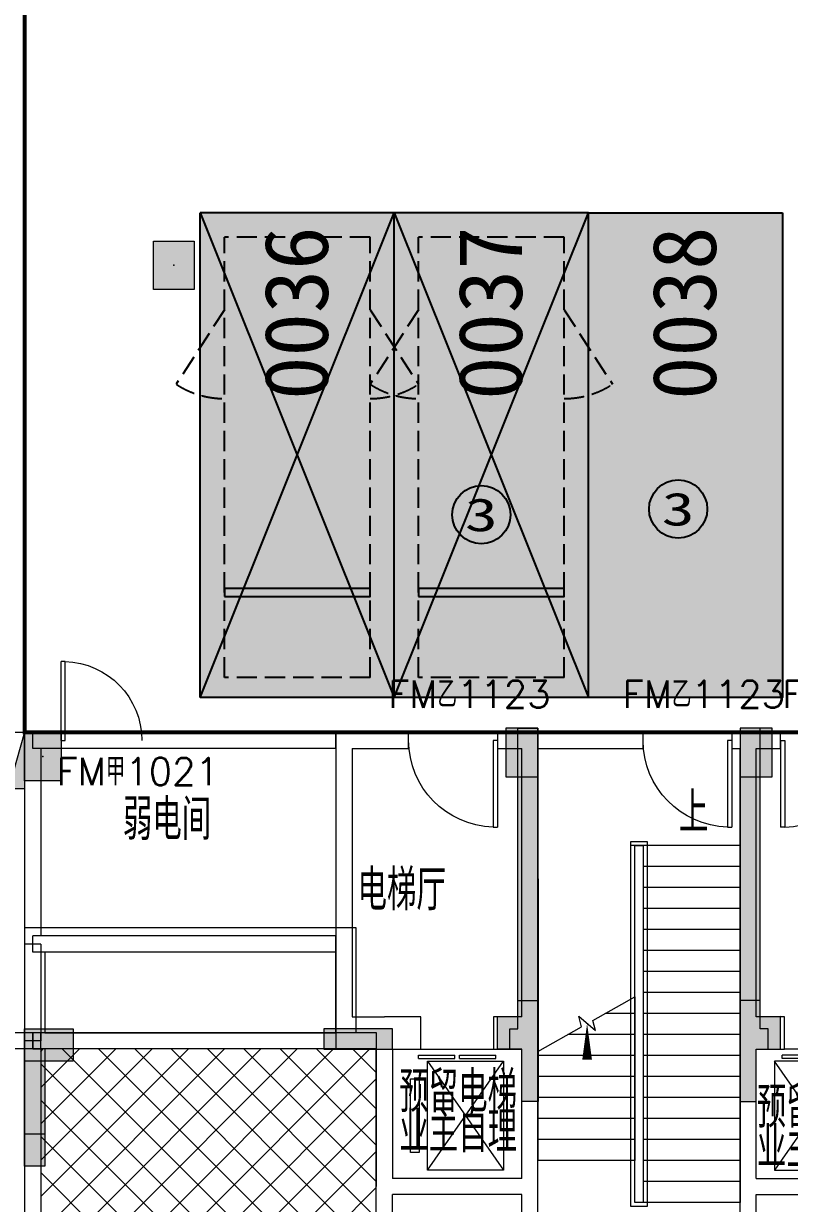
# Model space of a CAD drawing. Extents: x -264757 to 1033689, y 4049843 to 4347093.
# Drawn here: x -49302 to -39830, y 4284247 to 4298849 of the extents above; entities that cross this region are included whole.
import ezdxf
from ezdxf.enums import TextEntityAlignment as Align

# ---------------------------------------------------------------- set-up
doc = ezdxf.new("R2010")
doc.units = 0
doc.header["$LTSCALE"] = 1000
doc.header["$MEASUREMENT"] = 0
doc.linetypes.add('AX-01DK-PB01$1$A-001-车位参照B1$0$A-001-车位参照B1$0$A-001-车位参照B1$0$A-H4-001-基本图形$0$A-001-车位B1$0$DASH', pattern=[0.35, 0.25, -0.1])
doc.linetypes.add('DASH', pattern=[0.35, 0.25, -0.1])
for name, color, linetype in [('AX-01DK-PB01$0$A-2-Text', 8, 'Continuous'), ('不利因素3-紧邻房间出入口', 7, 'Continuous'), ('不可售车位', 255, 'Continuous'), ('大车位', 7, 'Continuous')]:
    doc.layers.add(name, color=color, linetype=linetype)
doc.layers.add('AX-01DK-PB01$0$AX-001DK-01-PB01-02$0$A-3-WinF(Text)', color=8, linetype='Continuous', plot=False)
doc.layers.add('无关图层', color=8, linetype='Continuous', lineweight=0)
doc.layers.add('车位归属楼栋范围线', color=7, linetype='Continuous', true_color=0x19e6c7)
doc.styles.add('AX-01DK-PB01$0$_TCH_DIM', font='SIMPLEX', dxfattribs={"bigfont": 'GBCBIG'})
doc.styles.add('AX-01DK-PB01$0$AX-001DK-01-PB01-02$0$_TCH_WINDOW', font='SIMPLEX', dxfattribs={"bigfont": 'GBCBIG'})
doc.styles.add('AX-01DK-PB01$0$Standard', font='gbenor.shx', dxfattribs={"bigfont": 'gbcbig.shx'})
doc.styles.add('AX-01DK-PB01$1$AX-001DK-01-PB01-02$0$Standard', font='gbenor.shx', dxfattribs={"bigfont": 'gbcbig.shx'})
doc.styles.add('AX-ACK-BIANH1$0$黑体', font='simhei.ttf')
doc.styles.add('SX-ACK-PB01-WNC-ALL$0$黑体', font='simhei.ttf')

# ---------------------------------------------------------------- blocks, each defined once
blk = doc.blocks.new('SX-ACK-PB01-WNC-ALL$0$20200722.21182536')
at = {"layer": '不利因素3-紧邻房间出入口', "true_color": 0xe4d218}
h = blk.add_hatch(color=52, dxfattribs=at)
h.dxf.hatch_style = 1
edge = h.paths.add_edge_path()
edge.add_arc((360, 360), 360, 0, 360)
at = {"layer": '不利因素3-紧邻房间出入口'}
blk.add_circle((360, 360), 360, dxfattribs=at)
at = {"layer": '不利因素3-紧邻房间出入口', "style": 'SX-ACK-PB01-WNC-ALL$0$黑体', "width": 1.390625}
blk.add_text('3', height=407, dxfattribs=at).set_placement((156, 156), (564, 156), align=Align.FIT)
blk = doc.blocks.new('sadfsadfasf')
at = {"layer": '不可售车位', "true_color": 0x757b8a}
h = blk.add_hatch(color=8, dxfattribs=at)
h.dxf.hatch_style = 1
h.paths.add_polyline_path([(2400, 6000), (2400, 0), (0, 0), (0, 6000)])
at = {"layer": '不可售车位', "color": 8, "true_color": 0x757b8a}
blk.add_lwpolyline([(2400, 6000), (2400, 0), (0, 0), (0, 6000)], close=True, dxfattribs=at)
blk = doc.blocks.new('AX-01DK-PB01$0$$DorLib2D$00000001')
at = {"layer": '无关图层'}
for p, q in [((0.45, 0.975), (0.5, 0.975)), ((0.45, 0), (0.45, 0.975)), ((0.5, 0), (0.5, 0.975)), ((0.5, 0), (0.45, 0))]:
    blk.add_line(p, q, dxfattribs=at)
at = {"layer": '无关图层', "lineweight": 13}
blk.add_arc((0.475, 0), 0.975, 91.4693, 180, dxfattribs=at)
blk = doc.blocks.new('SX-CK-PB001-WNC$1$20211103.13313578')
at = {"layer": '无关图层'}
h = blk.add_hatch(color=256, dxfattribs=at)
h.dxf.hatch_style = 1
h.paths.add_polyline_path([(0, 600), (450, 600), (450, 0), (0, 0)])
blk.add_lwpolyline([(0, 600), (450, 600), (450, 0), (0, 0)], close=True, dxfattribs=at)
blk.add_point((225, 300), dxfattribs=at)
blk = doc.blocks.new('AX-01DK-PB01$0$AX-001DK-01-PP01$0$AX-001DK-01-PP01$0$$DORLIB2D$00000127')
at = {"layer": '无关图层'}
for points in [[(-0.533, 0.795), (-0.533, 0.69)], [(-0.033, 0.795), (-0.533, 0.795)], [(-0.033, 0.69), (-0.533, 0.69)], [(-0.033, 0.795), (-0.033, 0.69)], [(0.533, 0.795), (0.033, 0.795)], [(0.033, 0.795), (0.033, 0.69)], [(0.533, 0.69), (0.033, 0.69)], [(0.533, 0.795), (0.533, 0.69)], [(0.5, 0.5), (-0.5, 0.5)]]:
    blk.add_lwpolyline(points, dxfattribs=at)
blk = doc.blocks.new('PX-03CK-XHS$1$$TWTSYS$00000508')
at = {"layer": '无关图层'}
for p, q in [((-0.5, 0.5), (0.324, 1.224)), ((-0.5, 0.5), (-0.5, -0.5)), ((-0.5, -0.5), (0.5, 0.5)), ((0.5, 0.5), (-0.5, 0.5)), ((0.5, -0.5), (0.5, 0.5)), ((-0.5, -0.5), (0.5, -0.5))]:
    blk.add_line(p, q, dxfattribs=at)
blk.add_solid([(0.5, -0.5), (0.5, 0.5), (-0.5, -0.5)], dxfattribs=at)

msp = doc.modelspace()

# ---------------------------------------------------------------- hatches: boundary and pattern name
at = {"layer": '大车位', "true_color": 0xe806f9}
h = msp.add_hatch(color=6, dxfattribs=at)
h.dxf.hatch_style = 1
h.paths.add_polyline_path([(-44716.6, 4296508), (-44716.6, 4290508), (-47116.6, 4290508), (-47116.6, 4296508)])
h = msp.add_hatch(color=6, dxfattribs=at)
h.dxf.hatch_style = 1
h.paths.add_polyline_path([(-42316.6, 4296508), (-42316.6, 4290508), (-44716.6, 4290508), (-44716.6, 4296508)])
at = {"layer": '无关图层'}
h = msp.add_hatch(color=256, dxfattribs=at)
h.dxf.hatch_style = 1
h.paths.add_polyline_path([(-47694.6, 4296158), (-47194.6, 4296158), (-47194.6, 4295558), (-47694.6, 4295558)])
for points in [[(-42940.3, 4290127.9), (-43339.3, 4290127.9), (-43339.3, 4289527.9), (-42940.3, 4289527.9)], [(-40040.7, 4290127.2), (-40439.7, 4290127.2), (-40439.7, 4289527.2), (-40040.7, 4289527.2)], [(-43439.8, 4286558.4), (-43190.7, 4286557), (-43190.7, 4286758.4), (-42939.8, 4286758.4), (-42939.8, 4285508), (-43140.5, 4285508), (-43140.5, 4286157.9), (-43439.8, 4286158.4)], [(-39941.4, 4286558.4), (-40190.5, 4286557), (-40190.5, 4286758.4), (-40441.4, 4286758.4), (-40441.4, 4285508), (-40240.7, 4285508), (-40240.7, 4286157.9), (-39941.4, 4286158.4)], [(-49289.8, 4286408), (-48689.8, 4286408), (-48689.8, 4286008), (-49289.8, 4286008)], [(-44739.4, 4286157.9), (-44739.4, 4286407.9), (-45589.4, 4286407.9), (-45589.4, 4286157.9)], [(-49039.1, 4285108), (-49039.4, 4284708), (-49290, 4284708), (-49289.6, 4285108)]]:
    msp.add_hatch(color=256, dxfattribs=at).paths.add_polyline_path(points)
h = msp.add_hatch(color=256, dxfattribs=at)
h.dxf.hatch_style = 1
h.paths.add_polyline_path([(-43289.1, 4286157.9), (-43289.1, 4286407.9), (-43190, 4286407.9), (-43190, 4290127.9), (-42940, 4290127.9), (-42939.1, 4286407.9), (-42939.1, 4285507.9), (-43139.1, 4285507.9), (-43139.1, 4286157.9)])
h = msp.add_hatch(color=256, dxfattribs=at)
h.dxf.hatch_style = 1
h.paths.add_polyline_path([(-40090.2, 4286157.9), (-40090.2, 4286407.9), (-40189.3, 4286407.9), (-40189.3, 4290127.9), (-40439.3, 4290127.9), (-40440.2, 4286407.9), (-40440.2, 4285507.9), (-40240.2, 4285507.9), (-40240.2, 4286157.9)])
h = msp.add_hatch(color=256, dxfattribs=at)
h.dxf.hatch_style = 1
h.paths.add_polyline_path([(-48689.8, 4286408), (-48689.8, 4286158), (-49039.8, 4286158), (-49039.8, 4284708), (-49289.8, 4284708), (-49289.8, 4286408)])

# ---------------------------------------------------------------- linework, layer by layer
at = {"layer": '大车位', "color": 83}
for p, q in [((-47116.6, 4290508, 0), (-47116.6, 4296508, 0)), ((-44716.6, 4296508, 0), (-47116.6, 4296508, 0)), ((-44716.6, 4290508, 0), (-44716.6, 4296508, 0)), ((-44716.6, 4290508, 0), (-44716.6, 4296508, 0)), ((-42316.6, 4296508, 0), (-44716.6, 4296508, 0)), ((-42316.6, 4290508, 0), (-42316.6, 4296508, 0)), ((-44716.6, 4290508, 0), (-47116.6, 4290508, 0)), ((-42316.6, 4290508, 0), (-44716.6, 4290508, 0))]:
    msp.add_line(p, q, dxfattribs=at)
at = {"layer": '大车位', "color": 8, "linetype": 'AX-01DK-PB01$1$A-001-车位参照B1$0$A-001-车位参照B1$0$A-001-车位参照B1$0$A-H4-001-基本图形$0$A-001-车位B1$0$DASH'}
for p, q in [((-45016.6, 4296208, 0), (-46816.6, 4296208, 0)), ((-46816.6, 4290758, 0), (-46816.6, 4296208, 0)), ((-45016.6, 4290758, 0), (-45016.6, 4296208, 0)), ((-42616.6, 4296208, 0), (-44416.6, 4296208, 0)), ((-44416.6, 4290758, 0), (-44416.6, 4296208, 0)), ((-42616.6, 4290758, 0), (-42616.6, 4296208, 0)), ((-45016.6, 4290758, 0), (-46816.6, 4290758, 0)), ((-42616.6, 4290758, 0), (-44416.6, 4290758, 0))]:
    msp.add_line(p, q, dxfattribs=at)
at = {"layer": '大车位', "color": 83, "elevation": 0}
for points in [[(-47116.6, 4296508), (-44716.6, 4290508)], [(-47116.6, 4290508), (-44716.6, 4296508)], [(-44716.6, 4296508), (-42316.6, 4290508)], [(-44716.6, 4290508), (-42316.6, 4296508)]]:
    msp.add_lwpolyline(points, dxfattribs=at)
at = {"layer": '大车位', "linetype": 'AX-01DK-PB01$1$A-001-车位参照B1$0$A-001-车位参照B1$0$A-001-车位参照B1$0$A-H4-001-基本图形$0$A-001-车位B1$0$DASH', "elevation": 0}
for points in [[(-46816.6, 4295308), (-47416.6, 4294386.1)], [(-45016.6, 4295308), (-44416.6, 4294386.1)], [(-44416.6, 4295308), (-45016.6, 4294386.1)], [(-42616.6, 4295308), (-42016.6, 4294386.1)]]:
    msp.add_lwpolyline(points, dxfattribs=at)
at = {"layer": '大车位', "elevation": 0}
for points in [[(-46816.6, 4291758), (-45016.6, 4291758), (-45016.6, 4291858), (-46816.6, 4291858)], [(-44416.6, 4291758), (-42616.6, 4291758), (-42616.6, 4291858), (-44416.6, 4291858)]]:
    msp.add_lwpolyline(points, close=True, dxfattribs=at)
at = {"layer": '大车位', "linetype": 'AX-01DK-PB01$1$A-001-车位参照B1$0$A-001-车位参照B1$0$A-001-车位参照B1$0$A-H4-001-基本图形$0$A-001-车位B1$0$DASH'}
for centre, start, end in [((-46816.6, 4295308, 0), 236.94427, 270), ((-45016.6, 4295308, 0), 270, 303.05573), ((-44416.6, 4295308, 0), 236.94427, 270), ((-42616.6, 4295308, 0), 270, 303.05573)]:
    msp.add_arc(centre, 1100, start, end, dxfattribs=at)
at = {"layer": '无关图层'}
for p, q in [((-49289.6, 4290078), (-49289.6, 4287456.9)), ((-45439.6, 4290078), (-49189.6, 4290078)), ((-49189.6, 4289878), (-49189.6, 4290078)), ((-47839.6, 4290078), (-48839.6, 4290078)), ((-45439.6, 4289878), (-45439.6, 4290078)), ((-45439.6, 4290077), (-45439.6, 4286157)), ((-44539.6, 4290077), (-45439.6, 4290077)), ((-44539.6, 4289877), (-44539.6, 4290077)), ((-43039.6, 4290077), (-43439.6, 4290077)), ((-43439.6, 4290077), (-43439.6, 4289877)), ((-41639.6, 4290077), (-43039.6, 4290077)), ((-41639.6, 4289877), (-41639.6, 4290077)), ((-40339.6, 4290077), (-40539.6, 4290077)), ((-40539.6, 4290077), (-40539.6, 4289877)), ((-39939.6, 4290077), (-40339.6, 4290077)), ((-39939.6, 4289877), (-39939.6, 4290077)), ((-45439.6, 4289878), (-49189.6, 4289878)), ((-49089.6, 4289878), (-49089.6, 4287556.9)), ((-47839.6, 4289878), (-48839.6, 4289878)), ((-45239.6, 4289877), (-45239.6, 4286557)), ((-45239.6, 4289877), (-44539.6, 4289877)), ((-43439.6, 4289877), (-43139.6, 4289877)), ((-43139.6, 4286557), (-43139.6, 4289877)), ((-42939.6, 4289877), (-41639.6, 4289877)), ((-42939.6, 4286257), (-42939.6, 4289877)), ((-40539.6, 4289877), (-40439.6, 4289877)), ((-40439.6, 4286257), (-40439.6, 4289877)), ((-40239.6, 4289877), (-39939.6, 4289877)), ((-40239.6, 4286557), (-40239.6, 4289877)), ((-41639.6, 4288677), (-41639.6, 4284257)), ((-41639.6, 4288677), (-41639.6, 4284257)), ((-40439.6, 4288677), (-41639.6, 4288677)), ((-40439.6, 4288677), (-40439.6, 4284257)), ((-40439.6, 4288417), (-41639.6, 4288417)), ((-40439.6, 4288157), (-41639.6, 4288157)), ((-40439.6, 4287897), (-41639.6, 4287897)), ((-40439.6, 4287637), (-41639.6, 4287637)), ((-49289.6, 4287456.9), (-49289.6, 4286260.3)), ((-49089.6, 4287456.9), (-49289.6, 4287456.9)), ((-45440.3, 4287556.9), (-49190.3, 4287556.9)), ((-49190.3, 4287356.9), (-49190.3, 4287556.9)), ((-49089.6, 4287456.9), (-49089.6, 4286260.3)), ((-45440.3, 4287356.9), (-45440.3, 4287556.9)), ((-45440.3, 4287356.9), (-49190.3, 4287356.9)), ((-40439.6, 4287377), (-41639.6, 4287377)), ((-40439.6, 4287117), (-41639.6, 4287117)), ((-41639.6, 4286967), (-41639.6, 4284257)), ((-42261.3, 4286511.1), (-41739.6, 4286805)), ((-41739.6, 4286805), (-41739.6, 4284777)), ((-40439.6, 4286857), (-41639.6, 4286857)), ((-41739.6, 4286597), (-42108.8, 4286597)), ((-40439.6, 4286597), (-41639.6, 4286597)), ((-45239.6, 4286557), (-44839.6, 4286557)), ((-44389.6, 4286557), (-44839.6, 4286557)), ((-44389.6, 4286157), (-44389.6, 4286557)), ((-43139.6, 4286557), (-43489.6, 4286557)), ((-43489.6, 4286557), (-43489.6, 4286157)), ((-42939.6, 4286129), (-42400.5, 4286432.7)), ((-42400.5, 4286432.7), (-42434, 4286563.4)), ((-42434, 4286563.4), (-42229.8, 4286388.4)), ((-42229.8, 4286388.4), (-42261.3, 4286511.1)), ((-39889.6, 4286557), (-40239.6, 4286557)), ((-39889.6, 4286157), (-39889.6, 4286557)), ((-49289.6, 4286358), (-50289.6, 4286358)), ((-49289.6, 4286358), (-49289.6, 4278901.7)), ((-49289.6, 4286158), (-49289.6, 4286358)), ((-49189.6, 4286358), (-49289.6, 4286358)), ((-49189.6, 4286358), (-49289.6, 4286358)), ((-49289.6, 4286158), (-49289.6, 4286358)), ((-49289.6, 4286158), (-49289.6, 4286358)), ((-49189.6, 4286358), (-49189.6, 4286158)), ((-49189.6, 4286158), (-49189.6, 4286358)), ((-49089.7, 4286358), (-49189.6, 4286358)), ((-49189.6, 4286158), (-49189.6, 4286358)), ((-49089.6, 4286360.3), (-49089.7, 4286360.3)), ((-44939.2, 4286358), (-49089.7, 4286358)), ((-49089.7, 4286158), (-49089.7, 4286358)), ((-49089.7, 4286158), (-49089.7, 4286358)), ((-44939.2, 4286158), (-44939.2, 4286358)), ((-41739.6, 4286337), (-42570.4, 4286337)), ((-40439.6, 4286337), (-41639.6, 4286337)), ((-49289.6, 4286158), (-50289.6, 4286158)), ((-49089.6, 4286260.3), (-49289.6, 4286260.3)), ((-49189.6, 4286158), (-49289.6, 4286158)), ((-49189.6, 4286158), (-49289.6, 4286158)), ((-49189.6, 4286160.3), (-49089.7, 4286160.3)), ((-49089.7, 4286158), (-49189.6, 4286158)), ((-49089.6, 4286158), (-49089.8, 4260928)), ((-44939.2, 4286158), (-49089.7, 4286158)), ((-49089.6, 4286158), (-49089.6, 4278701.7)), ((-49089.6, 4286129), (-49060.6, 4286158)), ((-49089.6, 4285680), (-48611.6, 4286158)), ((-49089.6, 4285231), (-48162.6, 4286158)), ((-49089.6, 4284782), (-47713.6, 4286158)), ((-49089.6, 4284333), (-47264.6, 4286158)), ((-49089.6, 4283884), (-46815.6, 4286158)), ((-49089.6, 4283434.9), (-46366.5, 4286158)), ((-49089.6, 4282985.9), (-45917.5, 4286158)), ((-49089.6, 4282536.9), (-45468.5, 4286158)), ((-49089.6, 4282087.9), (-45019.5, 4286158)), ((-44939.6, 4286158), (-49089.6, 4286158)), ((-44939.6, 4282273.5), (-48824.2, 4286158)), ((-44939.6, 4282722.5), (-48375.2, 4286158)), ((-44939.6, 4283171.5), (-47926.1, 4286158)), ((-44939.6, 4283620.5), (-47477.1, 4286158)), ((-44939.6, 4284069.5), (-47028.1, 4286158)), ((-44939.6, 4284518.5), (-46579.1, 4286158)), ((-44939.6, 4284967.5), (-46130.1, 4286158)), ((-44939.6, 4285416.5), (-45681.1, 4286158)), ((-45439.6, 4286157), (-44939.6, 4286157)), ((-44939.6, 4285865.6), (-45232.1, 4286158)), ((-44939.6, 4278108), (-44939.6, 4286158)), ((-44939.6, 4286157), (-44939.6, 4284457)), ((-44739.6, 4286157), (-44739.6, 4284557)), ((-44739.6, 4286157), (-44389.6, 4286157)), ((-43489.6, 4286157), (-43139.6, 4286157)), ((-43139.6, 4284557), (-43139.6, 4286157)), ((-42939.6, 4284457), (-42939.6, 4286257)), ((-40439.6, 4284457), (-40439.6, 4286257)), ((-40239.6, 4284557), (-40239.6, 4286157)), ((-40239.6, 4286157), (-39889.6, 4286157)), ((-42939.6, 4286129), (-42939.6, 4284777)), ((-41739.6, 4286077), (-42939.6, 4286077)), ((-40439.6, 4286077), (-41639.6, 4286077)), ((-41639.6, 4285991.9), (-41639.6, 4284257)), ((-44939.6, 4281824.4), (-49089.6, 4285974.4)), ((-49089.6, 4281638.9), (-44939.6, 4285788.9)), ((-41739.6, 4285817), (-42939.6, 4285817)), ((-40439.6, 4285817), (-41639.6, 4285817)), ((-41739.6, 4285557), (-42939.6, 4285557)), ((-40439.6, 4285557), (-41639.6, 4285557)), ((-44939.6, 4281375.4), (-49089.6, 4285525.4)), ((-49089.6, 4281189.9), (-44939.6, 4285339.9)), ((-41739.6, 4285297), (-42939.6, 4285297)), ((-40439.6, 4285297), (-41639.6, 4285297)), ((-44939.6, 4280926.4), (-49089.6, 4285076.4)), ((-41739.6, 4285037), (-42939.6, 4285037)), ((-40439.6, 4285037), (-41639.6, 4285037)), ((-49089.6, 4280740.8), (-44939.6, 4284890.9)), ((-41739.6, 4284777), (-42939.6, 4284777)), ((-40439.6, 4284777), (-41639.6, 4284777)), ((-44939.6, 4280477.4), (-49089.6, 4284627.4)), ((-43139.6, 4284557), (-44739.6, 4284557)), ((-40239.6, 4284557), (-38639.2, 4284557)), ((-49089.6, 4280291.8), (-44939.6, 4284441.9)), ((-44939.6, 4282507), (-44939.6, 4284457)), ((-42939.6, 4282607), (-42939.6, 4284457)), ((-40439.6, 4284517), (-41639.6, 4284517)), ((-40439.6, 4282607), (-40439.6, 4284457)), ((-43139.6, 4284357), (-44739.6, 4284357)), ((-44739.6, 4282607), (-44739.6, 4284357)), ((-43139.6, 4282607), (-43139.6, 4284357)), ((-40439.6, 4284257), (-41639.6, 4284257)), ((-40239.6, 4284357), (-38639.2, 4284357)), ((-40239.6, 4282607), (-40239.6, 4284357))]:
    msp.add_line(p, q, dxfattribs=at)
for points in [[(-47694.6, 4296158), (-47194.6, 4296158), (-47194.6, 4295558), (-47694.6, 4295558)], [(-42940.3, 4290127.9), (-43339.3, 4290127.9), (-43339.3, 4289527.9), (-42940.3, 4289527.9)], [(-43289.1, 4286157.9), (-43289.1, 4286407.9), (-43190, 4286407.9), (-43190, 4290127.9), (-42940, 4290127.9), (-42939.1, 4286407.9), (-42939.1, 4285507.9), (-43139.1, 4285507.9), (-43139.1, 4286157.9)], [(-40090.2, 4286157.9), (-40090.2, 4286407.9), (-40189.3, 4286407.9), (-40189.3, 4290127.9), (-40439.3, 4290127.9), (-40440.2, 4286407.9), (-40440.2, 4285507.9), (-40240.2, 4285507.9), (-40240.2, 4286157.9)], [(-40040.7, 4290127.2), (-40439.7, 4290127.2), (-40439.7, 4289527.2), (-40040.7, 4289527.2)], [(-41739.6, 4288677), (-41639.6, 4288677), (-41639.6, 4284257), (-41739.6, 4284257)], [(-45440.3, 4286356.9), (-45440.3, 4287356.9), (-49040, 4287356.9), (-49040, 4286356.9)], [(-43439.8, 4286558.4), (-43190.7, 4286557), (-43190.7, 4286758.4), (-42939.8, 4286758.4), (-42939.8, 4285508), (-43140.5, 4285508), (-43140.5, 4286157.9), (-43439.8, 4286158.4)], [(-39941.4, 4286558.4), (-40190.5, 4286557), (-40190.5, 4286758.4), (-40441.4, 4286758.4), (-40441.4, 4285508), (-40240.7, 4285508), (-40240.7, 4286157.9), (-39941.4, 4286158.4)], [(-48689.8, 4286408), (-48689.8, 4286158), (-49039.8, 4286158), (-49039.8, 4284708), (-49289.8, 4284708), (-49289.8, 4286408)], [(-49289.8, 4286408), (-48689.8, 4286408), (-48689.8, 4286008), (-49289.8, 4286008)], [(-44739.4, 4286157.9), (-44739.4, 4286407.9), (-45589.4, 4286407.9), (-45589.4, 4286157.9)], [(-44304.6, 4286007), (-43364.6, 4286007), (-43364.6, 4284657), (-44304.6, 4284657)], [(-39074.6, 4286007), (-40014.6, 4286007), (-40014.6, 4284657), (-39074.6, 4284657)], [(-44514.6, 4285787), (-44409.6, 4285787), (-44409.6, 4284877), (-44514.6, 4284877)], [(-49039.1, 4285108), (-49039.4, 4284708), (-49290, 4284708), (-49289.6, 4285108)]]:
    msp.add_lwpolyline(points, close=True, dxfattribs=at)
msp.add_lwpolyline([(-41039.6, 4288677, 0, 0, 0), (-41030.3, 4283824.8, 0, 0, 0), (-42331.9, 4283824.8, 0, 0, 0), (-42331.9, 4286475.9, 0, 120, 0), (-42331.9, 4286025.9, 0, 0, 0)], format="xyseb", dxfattribs=at)
for points in [[(-41789.6, 4288727), (-41589.6, 4288727), (-41589.6, 4284207), (-41789.6, 4284207), (-41789.6, 4288727)], [(-41589.6, 4288677), (-41789.6, 4288677)], [(-45189.9, 4286356.9), (-45190.3, 4287656.9), (-49290, 4287656.9), (-49290, 4286356.9)], [(-44304.6, 4284657), (-43364.6, 4286007)], [(-44304.6, 4286007), (-43364.6, 4284657)], [(-39074.6, 4284657), (-40014.6, 4286007)], [(-39074.6, 4286007), (-40014.6, 4284657)], [(-41639.6, 4285953.7), (-41639.6, 4284257), (-41739.6, 4284257), (-41739.6, 4285953.7)]]:
    msp.add_lwpolyline(points, dxfattribs=at)
msp.add_point((-47444.6, 4295858), dxfattribs=at)
at = {"layer": '车位归属楼栋范围线', "linetype": 'DASH', "ltscale": 5, "const_width": 50}
msp.add_lwpolyline([(-21138.9, 4319329.1), (-30840.1, 4319332.6), (-30840.1, 4316863), (-36138.7, 4316863.6), (-36137.9, 4319332.6), (-45838.8, 4319326.8), (-45838.8, 4316856.5), (-48589, 4316863), (-48589, 4309268.3), (-51895.1, 4309268.3), (-51895.1, 4301825.7), (-49289.6, 4301825.7), (-49289.6, 4290078), (-37939.2, 4290078), (-37939.2, 4286158), (-34192.1, 4286158), (-34192.1, 4290261.3), (-18959.6, 4290261.3)], dxfattribs=at)

# ---------------------------------------------------------------- block references
at = {"layer": '不利因素3-紧邻房间出入口'}
for p in [(-41565.6, 4292480.8, 0), (-44000.4, 4292410.6, 0)]:
    msp.add_blockref('SX-ACK-PB01-WNC-ALL$0$20200722.21182536', p, dxfattribs=at)
at = {"layer": '不可售车位'}
msp.add_blockref('sadfsadfasf', (-42316.6, 4290508, 0), dxfattribs=at)
at = {"layer": '无关图层'}
for name, p, xscale, yscale, zscale, rotation in [('AX-01DK-PB01$0$$DorLib2D$00000001', (-48339.6, 4289978), 1000, -1000, 1000, 180), ('PX-03CK-XHS$1$$TWTSYS$00000508', (-49389.6, 4289728), -700, 200, 700, 90), ('AX-01DK-PB01$0$AX-001DK-01-PP01$0$AX-001DK-01-PP01$0$$DORLIB2D$00000127', (-43939.6, 4286357), -900, -400, 400, 359.999999999911), ('AX-01DK-PB01$0$AX-001DK-01-PP01$0$AX-001DK-01-PP01$0$$DORLIB2D$00000127', (-39439.6, 4286357), -900, 400, 400, 180)]:
    msp.add_blockref(name, p, dxfattribs=dict(at, xscale=xscale, yscale=yscale, zscale=zscale, rotation=rotation))
ref = msp.add_blockref('AX-01DK-PB01$0$$DorLib2D$00000001', (-43989.6, 4289977), dxfattribs=dict(at, xscale=1100, yscale=-1100, zscale=200, rotation=359.9999999999072))
ref.add_attrib('A', 'FM乙1123', (-44792.2, 4290381.9), dxfattribs={"layer": 'AX-01DK-PB01$0$AX-001DK-01-PB01-02$0$A-3-WinF(Text)', "height": 337.59, "style": 'AX-01DK-PB01$0$AX-001DK-01-PB01-02$0$_TCH_WINDOW'})
ref = msp.add_blockref('AX-01DK-PB01$0$$DorLib2D$00000001', (-41089.6, 4289977), dxfattribs=dict(at, xscale=1100, yscale=-1100, zscale=200, rotation=359.9999999999605))
ref.add_attrib('A', 'FM乙1123', (-41892.2, 4290381.9), dxfattribs={"layer": 'AX-01DK-PB01$0$AX-001DK-01-PB01-02$0$A-3-WinF(Text)', "height": 337.59, "style": 'AX-01DK-PB01$0$AX-001DK-01-PB01-02$0$_TCH_WINDOW'})
ref = msp.add_blockref('AX-01DK-PB01$0$$DorLib2D$00000001', (-39389.6, 4289977), dxfattribs=dict(at, xscale=1100, yscale=1100, zscale=200, rotation=180))
ref.add_attrib('A', 'FM乙1123', (-39919.3, 4290381.9), dxfattribs={"layer": 'AX-01DK-PB01$0$AX-001DK-01-PB01-02$0$A-3-WinF(Text)', "height": 337.59, "style": 'AX-01DK-PB01$0$AX-001DK-01-PB01-02$0$_TCH_WINDOW'})
msp.add_blockref('SX-CK-PB001-WNC$1$20211103.13313578', (-49289.6, 4289478), dxfattribs=at)

# ---------------------------------------------------------------- texts
at = {"layer": 'AX-01DK-PB01$0$A-2-Text', "color": 7, "style": 'AX-01DK-PB01$0$_TCH_DIM'}
msp.add_text('上', height=506.4, dxfattribs=at).set_placement((-41196.3, 4288834.5))
at = {"layer": '无关图层', "style": 'AX-ACK-BIANH1$0$黑体'}
for s, p in [('0036', (-45537.5, 4294192.5, 0)), ('0037', (-43137.5, 4294192.5, 0)), ('0038', (-40737.5, 4294192.5))]:
    msp.add_text(s, height=788.61, rotation=90, dxfattribs=at).set_placement(p)
at = {"layer": '无关图层'}
for s, height, style, p in [('FM甲1021', 337.59, 'AX-01DK-PB01$0$AX-001DK-01-PB01-02$0$_TCH_WINDOW', (-48894.4, 4289423.1)), ('弱电间', 506.38, 'AX-01DK-PB01$1$AX-001DK-01-PB01-02$0$Standard', (-48075.3, 4288745.4)), ('电梯厅', 506.38, 'AX-01DK-PB01$0$Standard', (-45172.4, 4287873.7)), ('预留电梯', 506.38, 'AX-01DK-PB01$0$Standard', (-44656.5, 4285375.8)), ('预留电梯', 506.38, 'AX-01DK-PB01$0$Standard', (-40233.2, 4285183.5)), ('业主自理', 506.38, 'AX-01DK-PB01$0$Standard', (-44656.5, 4284881.4)), ('业主自理', 506.38, 'AX-01DK-PB01$0$Standard', (-40233.2, 4284689.1))]:
    msp.add_text(s, height=height, dxfattribs=dict(at, style=style)).set_placement(p)

doc.saveas('drawing.dxf')
